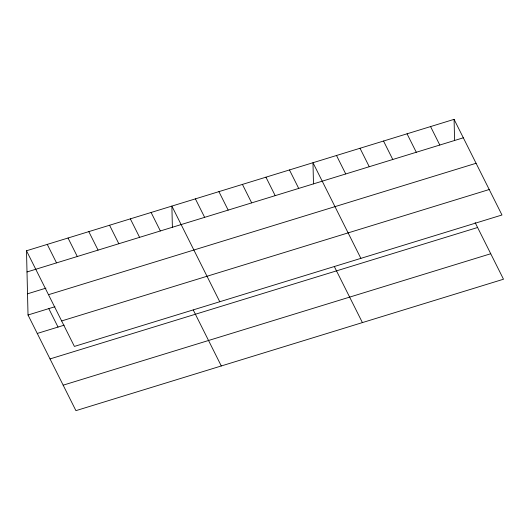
<?xml version="1.0" encoding="UTF-8"?>
<svg xmlns="http://www.w3.org/2000/svg" width="530" height="530" viewBox="0 0 530 530"><rect width="100%" height="100%" fill="white"/><g stroke="black" fill="none" stroke-linecap="round" stroke-linejoin="round"><path stroke-width="0.79" d="M26.5 250.776L454.084 119.349L501.976 214.994L74.399 346.421L26.5 250.776L28.024 315.005L75.916 410.651L503.5 279.224L475.118 222.547M27.003 271.969L463.319 137.8M27.52 293.812L45.984 288.135M48.495 294.7L476.079 163.273M28.024 315.005L54.948 306.731M61.639 320.948L489.216 189.521M37.259 333.45L64.183 325.175M50.019 358.929L477.596 227.502M63.163 385.177L490.74 253.744M430.565 126.577L439.801 145.028M407.047 133.805L416.282 152.256M383.528 141.033L392.77 159.484M360.016 148.261L369.251 166.711M336.497 155.495L345.732 173.939M360.877 258.368L312.978 162.723L313.482 183.917M289.459 169.951L298.701 188.395M334.37 266.623L362.401 322.591M265.947 177.179L275.183 195.623M242.429 184.407L251.664 202.857M218.91 191.635L228.152 210.085M195.398 198.863L204.633 217.313M219.771 301.736L171.879 206.09L172.382 227.29M151.11 212.477L160.345 230.921M193.271 309.997L221.295 365.965M130.34 218.857L139.582 237.307M109.571 225.243L118.813 243.694M88.801 231.63L98.043 250.074M68.039 238.01L77.274 256.46M47.269 244.396L56.505 262.84M48.793 308.619L58.028 327.07M454.084 119.349L454.581 140.543"/></g></svg>
